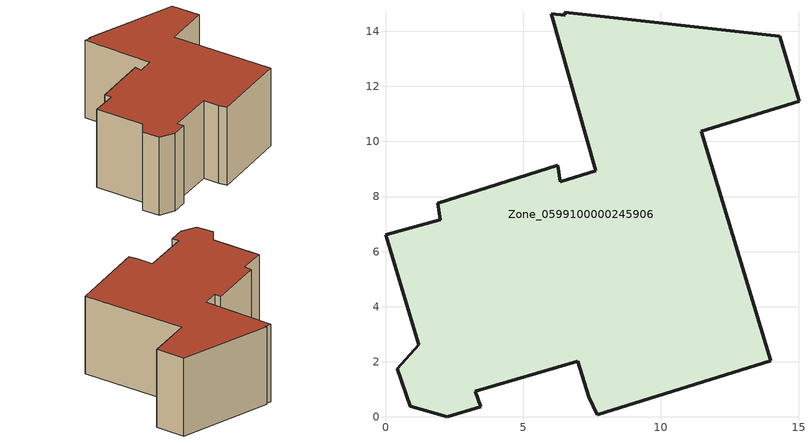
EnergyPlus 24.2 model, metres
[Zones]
Zone_0599100000245906
 floor ground (C_G): 7.63,8.95 6.02,14.65 6.53,14.59 6.5,14.7 14.32,13.82 15.02,11.47 11.46,10.37 13.98,2.04 7.7,0.07 7.38,0.73 6.98,2.02 3.26,0.93 3.45,0.37 2.24,0 0.89,0.39 0.43,1.75 1.2,2.62 0,6.61 1.99,7.15 1.89,7.76 6.26,9.13 6.34,8.54 z0
 wall outside (C_F): 0.89,0.39 2.24,0 3.45,0.37 3.26,0.93 6.98,2.02 7.38,0.73 7.7,0.07 13.98,2.04 11.46,10.37 15.02,11.47 14.32,13.82 6.5,14.7 6.53,14.59 6.02,14.65 7.63,8.95 6.34,8.54 6.26,9.13 1.89,7.76 1.99,7.15 0,6.61 1.2,2.62 0.43,1.75 0.89,0.39 z0:7.11
 roof outside (C_R): 6.02,14.65 7.63,8.95 6.34,8.54 6.26,9.13 1.89,7.76 1.99,7.15 0,6.61 1.2,2.62 0.43,1.75 0.89,0.39 2.24,0 3.45,0.37 3.26,0.93 6.98,2.02 7.38,0.73 7.7,0.07 13.98,2.04 11.46,10.37 15.02,11.47 14.32,13.82 6.5,14.7 6.53,14.59 z7.11
[BUILDING]
Pand.0599100000245906: North Axis=0; Terrain=City; Loads Convergence Tolerance Value=0.04; Temperature Convergence Tolerance Value=0.4; Solar Distribution=FullExterior; Maximum Number of Warmup Days=25; Minimum Number of Warmup Days=1
[Site:Location]
Rotterdam.The.Hague.AP_ZH_NLD Design_Conditions: Latitude=51.96; Longitude=4.45; Time Zone=1; Elevation=-4.5
[SITE:GROUNDTEMPERATURE:BUILDINGSURFACE]
18, 18, 18, 18, 18, 18, 18, 18, 18, 18, 18, 18
[MATERIAL] Thermal Absorptance=0.9; Solar Absorptance=0.7; Visible Absorptance=0.7
Name | Roughness | Thickness | Conductivity | Density | Specific Heat
G.D.1965 | MediumSmooth | 0.15 | 1 | 540 | 1210
F.D.1965 | Rough | 0.3 | 0.857143 | 1920 | 840
R.D.1965 | MediumRough | 0.2 | 0.08 | 1500 | 1000
[CONSTRUCTION]
C_G: G.D.1965
C_F: F.D.1965
C_R: R.D.1965
[ZONE]
Zone_0599100000245906: Type=1; Multiplier=1; Ceiling Height=Autocalculate; Volume=Autocalculate; Floor Area=autocalculate; Part of Total Floor Area=Yes
[ZONEINFILTRATION:DESIGNFLOWRATE]
Infil_Zone_0599100000245906: Zone or ZoneList or Space or SpaceList=Zone_0599100000245906; Schedule=AlwaysOn; Design Flow Rate Calculation Method=Flow/Area; Flow Rate per Floor Area=0.0042; Constant Term Coefficient=1; Temperature Term Coefficient=0; Velocity Term Coefficient=0; Velocity Squared Term Coefficient=0
[HVACTEMPLATE:ZONE:IDEALLOADSAIRSYSTEM]
Zone_0599100000245906: Maximum Heating Supply Air Temperature=50; Minimum Cooling Supply Air Temperature=13; Maximum Heating Supply Air Humidity Ratio=0.0156; Minimum Cooling Supply Air Humidity Ratio=0.0077; Heating Limit=NoLimit; Cooling Limit=NoLimit; Dehumidification Control Type=ConstantSensibleHeatRatio; Cooling Sensible Heat Ratio=0.7; Dehumidification Setpoint=60; Humidification Control Type=None; Humidification Setpoint=30; Outdoor Air Method=None; Outdoor Air Flow Rate per Person=0.00944; Outdoor Air Flow Rate per Zone Floor Area=0; Outdoor Air Flow Rate per Zone=0; Demand Controlled Ventilation Type=None; Outdoor Air Economizer Type=NoEconomizer; Heat Recovery Type=None; Sensible Heat Recovery Effectiveness=0.7; Latent Heat Recovery Effectiveness=0.65
[ZONECONTROL:THERMOSTAT]
ThermostatControl_Zone_0599100000245906: Zone or ZoneList=Zone_0599100000245906; Control Type Schedule=DualSetpointControlType; Control 1=Thermostat_Zone_0599100000245906; Temperature Difference Between Cutout And Setpoint=0
[THERMOSTATSETPOINT:DUALSETPOINT]
Thermostat_Zone_0599100000245906: Heating Setpoint Temperature Schedule=HeatingSetpoint_Zone_0599100000245906; Cooling Setpoint Temperature Schedule=CoolingSetpoint_Zone_0599100000245906
[SCHEDULE:COMPACT]
HeatingSetpoint_Zone_0599100000245906: Through: 12/31, For: AllDays, Until: 24:00, 21
CoolingSetpoint_Zone_0599100000245906: Through: 12/31, For: AllDays, Until: 24:00, 24
DualSetpointControlType: Through: 12/31, For: AllDays, Until: 24:00, 4
AlwaysOn: Through: 12/31, For: AllDays, Until: 24:00, 1
